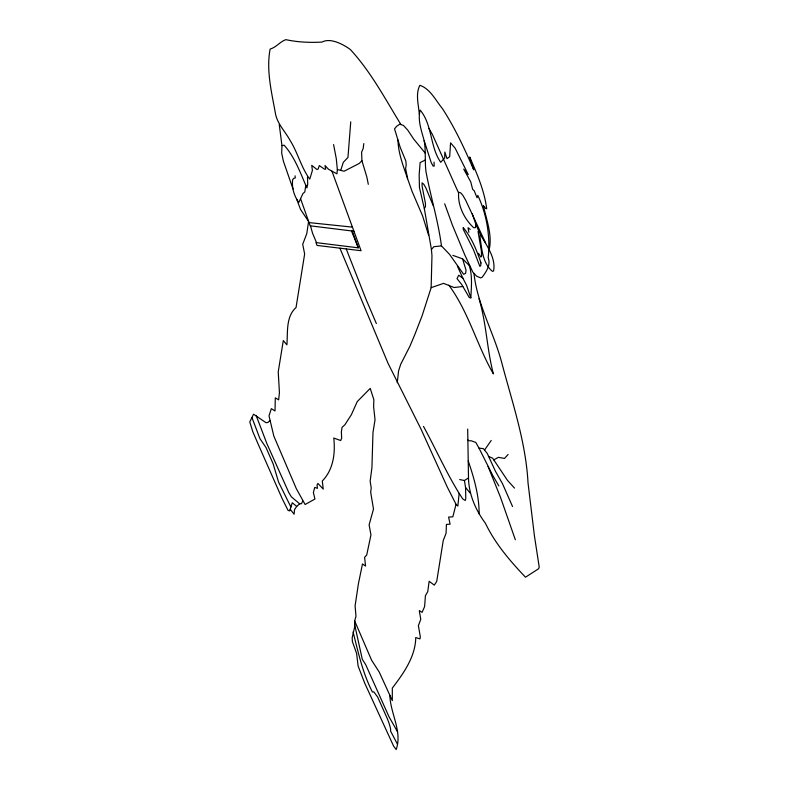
<?xml version="1.0" encoding="UTF-8"?>
<svg xmlns="http://www.w3.org/2000/svg" width="789" height="789" viewBox="0 0 789 789"><rect width="100%" height="100%" fill="white"/><g stroke="black" fill="none" stroke-linecap="round" stroke-linejoin="round"><path stroke-width="1.18" d="M452.837 255.35L462.591 258.871L466.033 270.242L465.618 273.339L463.666 274.306L449.523 254.344L441.455 245.902C438.171 220.752 430.597 196.56 425.991 171.657C424.64 161.321 426.03 150.867 424.147 140.6C421.543 130.846 417.47 120.214 420.162 110.085C432.48 124.751 429.887 146.981 440.745 162.317L444.71 157.82L444.838 152.05L446.998 158.648L449.691 156.676L450.568 142.829L455.184 148.243L468.262 174.606L463.715 169.122L470.737 181.855L472.65 189.311L474.219 190.79L477.059 197.773L477.809 195.416C486.852 214.588 490.423 236.611 488.194 257.648C490.896 265.114 486.33 271.524 482.217 277.195L480.679 277.915L476.586 276.16L472.798 272.047L464.849 255.034L452.442 225.2L444.7 203.809M473.982 273.586C477.424 304.958 493.983 332.909 501.903 363.236C512.337 402.784 525.819 441.82 528.028 482.976L534.439 535.958L539.222 567.094L538.581 568.751L525.494 577.213C510.069 560.979 495.186 543.71 485.452 523.314C475.225 509.655 468.272 492.977 468.479 476.023L467.68 429.058M305.816 185.139L304.791 191.974L302.956 193.522L298.814 202.428C294.08 196.047 291.605 187.575 292.68 179.636L293.755 178.334L295.244 177.989L295.086 175.809M397.252 382.724L398.583 370.899L400.733 364.212L409.945 346.184L414.777 334.654L422.095 315.837L431.139 287.66L431.968 255.695L431.425 249.492L424.344 208.7L419.432 187.378L419.166 174.635L420.133 162.593L425.202 160.049M472.305 213.868L476.043 224.875L475.313 227.696L473.656 227.676C464.238 218.957 457.492 205.318 458.665 192.289L460.608 192.782L462.778 195.228L465.678 200.228L485.659 243.061M389.865 695.287C390.299 713.542 402.617 731.433 396.177 749.55L393.593 746.088L364.745 683.205L358.127 666.064L356.598 653.44L352.387 641.546L352.18 637.778L354.606 627.196L354.695 620.982L355.987 616.179L355.089 605.873L358.384 583.909L362.476 563.948L365.554 566.078L364.607 557.33L366.717 555.022L370.958 534.883L369.104 524.872L373.493 509.073L370.672 492.208L371.224 488.006L370.149 481.182L371.935 467.63L372.98 432.5L375.031 419.778L373.621 406.759L373.868 399.727L370.228 388.395L357.249 401.591L351.371 414.708L344.813 424.877L342.051 427.332L341.351 432.096L341.686 438.063L340.69 440.538L333.757 438.033C335.453 453.162 333.422 469.652 322.287 481.004L323.243 489.101L317.928 483.44L317.02 484.949L317.464 488.332L314.732 487.415L313.381 492.543L314.939 499.042L305.106 504.516L296.329 488.687L273.813 436.041L269.01 415.872L271.327 408.653L275.016 410.951L275.302 397.853L278.645 399.855L279.434 392.597L278.231 371.846L283.3 340.562L286.89 344.842C287.906 332.179 285.697 316.882 296.043 307.493L304.643 253.999L302.71 244.274L306.783 233.623L308.598 221.403L300.579 209.519L296.664 199.153M470.826 297.847L466.546 285.263L462.906 278.241L458.774 275.233L456.999 278.616L461.713 284.513L469.277 297.561L470.826 297.847C471.368 287.038 472.562 276.012 469.268 265.489M350.75 121.851L347.959 157.455L343.304 162.327L340.72 170.394M333.589 144.584L336.282 158.648L337.347 169.546L336.942 173.856L328.549 169.29L324.979 165.512L325.709 169.201L324.407 169.122L319.289 165.572L318.204 168.974L317.01 169.527L311.724 165.335L312.405 170.404L309.752 179.133C301.319 167.722 297.828 152.79 290.184 140.58C284.997 130.994 276.653 123.34 275.183 112.028C271.426 91.346 266.159 70.034 270.124 49.076C276.397 47.271 279.917 41.758 285.845 39.647C297.581 42.202 309.88 42.774 322.02 42.073C330.463 37.399 343.363 44.45 350.296 49.48C370.909 71.769 385.14 98.891 400.95 124.583M279.257 124.544L281.959 145.659L281.683 153.184L283.438 161.331L292.995 188.896M423.496 426.395C435.587 448.616 445.933 471.901 459.159 493.362L457.847 506.094L456.032 504.309L447.304 487.099L421.05 429.196L388.109 363.463L339.921 248.18M363.798 143.578L363.206 148.44L361.589 152.218L361.944 160.739L366.905 177.249L368.305 184.34M456.032 504.309L452.847 516.795L448.616 517.101L450.085 524.182L446.426 524.409L446.061 533.305L443.231 540.573L436.712 581.493L434.295 585.132L429.147 581.276L427.756 591.632L425.429 595.665L424.61 606.593L422.085 612.343L419.275 610.568L420.764 619.257L418.397 625.657L420.33 636.92L419.955 638.893L415.754 637.542C415.478 656.655 403.524 673.421 392.32 688.067L392.311 700.642L379.203 672.001L371.589 660.186L354.695 620.982M489.052 250.251C492.661 235.536 486.507 220.062 483.361 205.604L485.738 208.602L486.695 208.72C484.407 190.652 476.921 173.58 469.682 157.001L473.755 169.891C464.632 148.825 454.937 127.897 442.422 108.606C435.715 100.528 430.38 88.891 419.886 85.291C415.28 93.999 418.634 104.878 419.284 114.287M480.452 234.826L479.909 236.266C481.645 248.15 482.533 263.477 492.494 271.386L493.569 270.952C496.113 258.19 486.616 245.33 480.452 234.826L476.043 224.875M270.104 420.458L267.895 422.48L265.982 422.697L253.565 414.195L249.778 421.957L252.707 431.455L258.467 444.848L282.245 498.776L288.074 510.414L289.671 510.887L292.285 502.751L296.703 506.4L299.633 503.796L301.516 503.727L302.739 500.936M424.344 208.7L425.468 206.54L425.429 203.375L422.125 186.322L422.076 182.841L423.792 184.281L425.833 187.812L433.26 205.771M296.703 506.4L294.553 509.605L294.09 514.231L290.204 509.24M484.535 450.075L491.222 440.449M431.425 249.492L433.851 246.691L441.455 245.902M508.077 454.454L504.516 458.448L498.352 457.334L493.766 459.928M361.944 160.739L359.153 163.501L344.093 171.233L337.347 169.546M459.662 479.574L464.435 480.501L467.946 478.282M431.139 287.66L443.576 283.359L454.04 287.521L462.818 286.506M281.959 145.659L284.119 145.176C294.859 157.1 300.491 173.274 306.921 187.91L307.72 184.054L307.473 177.022M309.022 222.597L352.427 227.124M467.857 439.897L468.903 440.765L471.112 440.765L475.816 442.442L479.002 448.132L483.371 448.645L487.257 453.428L495.384 471.181L502.455 483.598L512.544 506.558M353.936 231.236L310.156 225.812L300.55 198.611M352.259 231.029L358.314 247.835L315.994 242.588L317.02 245.428L361.066 250.715L331.962 171.223M488.657 456.506L492.652 458.192L507.514 480.412L514.517 488.105M299.633 503.796L291.378 496.853L288.833 492.642L266.968 443.832L256.129 415.448M462.591 258.871L469.711 265.923M448.842 285.154C468.627 311.902 476.862 345.247 493.401 373.947C486.872 349.221 486.458 323.194 478.972 298.617M425.212 153.086L413.712 139.101L407.627 129.958L403.416 125.441L399.747 124.159L396.62 126.329L394.539 128.863L400.23 147.405L405.802 160.897L406.227 164.793L405.605 168.58L407.617 178.728L412.065 191.382L422.559 215.841L428.605 235.161M464.435 480.501L465.549 487.444L470.066 492.947M470.244 229.392L468.035 227.705L468.863 232.311M459.159 493.362L462.719 498.885L465.214 500.502L465.786 498.707L465.549 487.444M397.38 731.531L388.957 716.649L365.751 664.772L362.269 659.219L354.547 624.207M498.855 485.955L492.75 475.461L479.002 448.132M428.969 128.499L432.48 134.603L458.557 192.97M397.449 744.185L390.565 731.068L390.624 729.075A14.232 2.811 68.7 0 0 387.35 718.7L377.645 697.022L373.838 691.845L372.418 692.012C362.674 673.037 358.236 652.414 353.087 631.94M478.538 253.318L480.896 257.086L481.625 256.119L481.349 250.715L478.035 231.463M290.904 507.031L278.547 482.03L273.162 463.893L266.031 447.58L259.946 438.684L251.947 417.509M358.314 247.835L351.47 230.93M457.403 266.149L462.906 278.241M316.527 242.657L312.622 233.436L310.471 225.851M376.353 323.529L366.037 299.356L346.233 248.939M488.036 466.427L500.453 497.198L515.335 539.735M407.617 178.728C403.366 166.193 398.248 153.391 397.972 140.008M468.222 460.914C474.071 477.996 479.15 495.778 479.16 513.955M424.147 140.6L431.188 162.573L433.092 166.084L434.187 166.104L434.049 162.1M480.965 262.875L480.708 265.745L479.85 266.357L473.43 249.649L463.192 229.204L463.202 227.538C471.684 237.617 476.793 250.488 480.965 262.875"/></g></svg>
